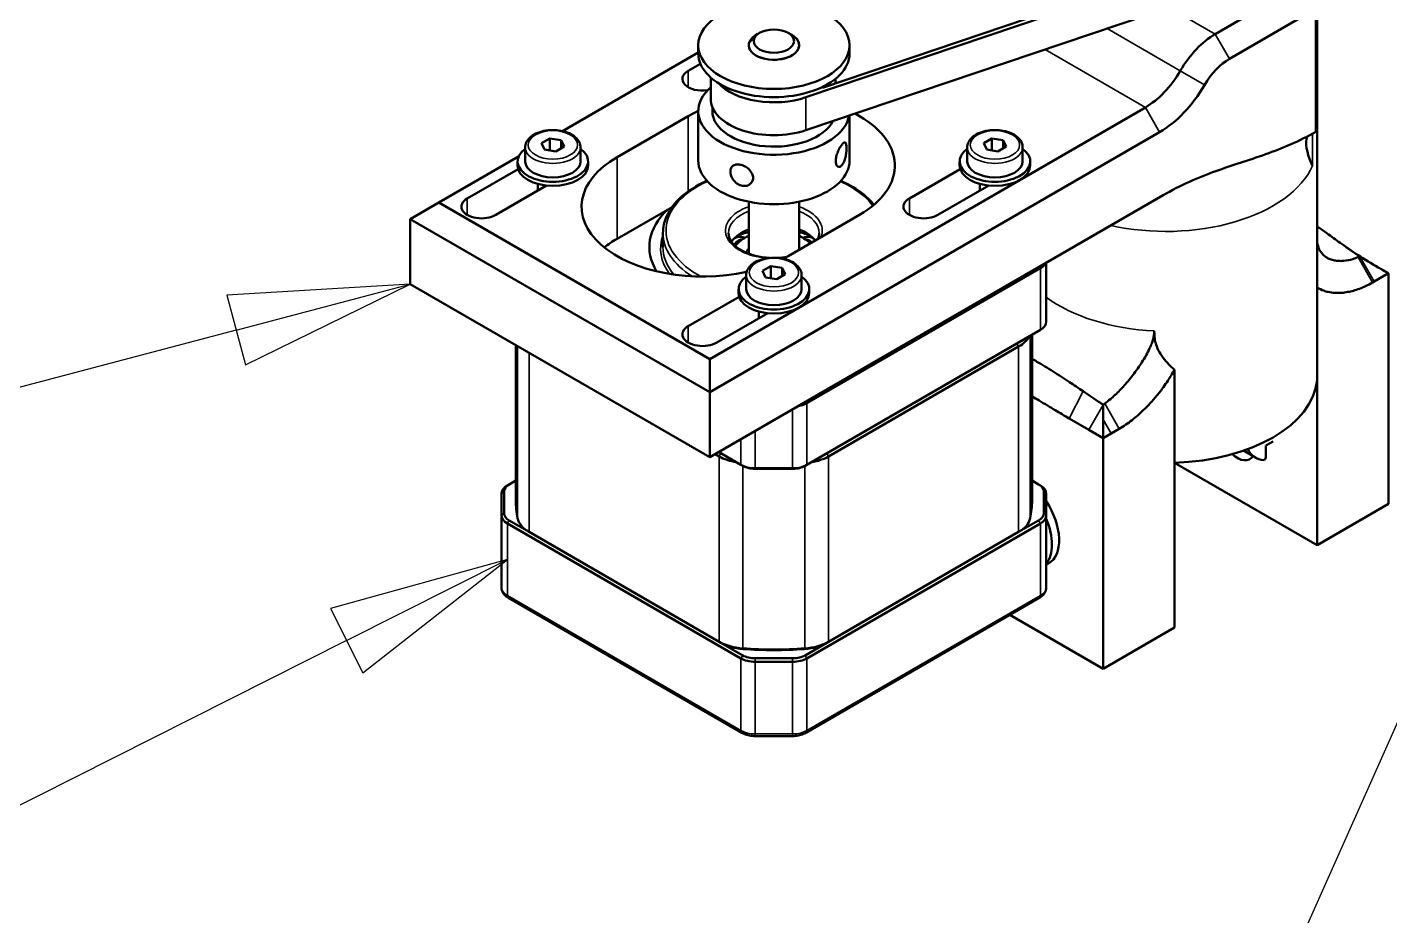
# Model space of a CAD drawing. Header units: millimetres. Extents: x -2829 to 3000, y -2259 to 2421.
# Drawn here: x 2529.4 to 2664.6, y 1055.3 to 1143.3 of the extents above; entities that cross this region are included whole.
import ezdxf

# ---------------------------------------------------------------- set-up
doc = ezdxf.new("R2010")
doc.units = ezdxf.units.MM
doc.header["$LTSCALE"] = 7.142857
for name, color, linetype, lineweight in [('Symbol (ISO)', 7, 'Continuous', 25), ('Visible (ISO)', 7, 'Continuous', 50), ('Visible Narrow (ISO)', 7, 'Continuous', 35)]:
    doc.layers.add(name, color=color, linetype=linetype, lineweight=lineweight)

# ---------------------------------------------------------------- blocks, each defined once
blk = doc.blocks.new('Balloon5')
at = {"layer": 'Symbol (ISO)'}
blk.add_line((374.092, 152.547), (361.919, 125.247), dxfattribs=at)
blk = doc.blocks.new('Balloon8')
at = {"layer": 'Symbol (ISO)'}
for p, q in [((360.789, 152.678), (358.331, 152)), ((358.556, 151.554), (360.789, 152.678)), ((358.78, 151.107), (360.789, 152.678)), ((358.331, 152), (358.78, 151.107)), ((358.556, 151.554), (322.846, 133.572))]:
    blk.add_line(p, q, dxfattribs=at)
at = {"layer": 'Symbol (ISO)', "flags": 128}
blk.add_lwpolyline([(358.78, 151.107), (360.789, 152.678)], dxfattribs=at)
at = {"layer": 'Symbol (ISO)'}
blk.add_solid([(358.78, 151.107), (360.789, 152.678), (358.331, 152), (358.78, 151.107)], dxfattribs=at)
blk = doc.blocks.new('Balloon19')
at = {"layer": 'Symbol (ISO)'}
for p, q in [((359.439, 156.5), (356.895, 156.346)), ((357.022, 155.863), (359.439, 156.5)), ((357.15, 155.379), (359.439, 156.5)), ((356.895, 156.346), (357.15, 155.379)), ((357.022, 155.863), (327.551, 148.09))]:
    blk.add_line(p, q, dxfattribs=at)
at = {"layer": 'Symbol (ISO)', "flags": 128}
blk.add_lwpolyline([(357.15, 155.379), (359.439, 156.5)], dxfattribs=at)
at = {"layer": 'Symbol (ISO)'}
blk.add_solid([(357.15, 155.379), (359.439, 156.5), (356.895, 156.346), (357.15, 155.379)], dxfattribs=at)

msp = doc.modelspace()

# ---------------------------------------------------------------- linework, layer by layer
at = {"layer": 'Visible (ISO)'}
for p, q in [((2651.515, 1151.529), (2606.652, 1136.374)), ((2647.968, 1150.733), (2608.295, 1137.33)), ((2652.576, 1148.622), (2606.652, 1133.108)), ((2657.377, 1148.037), (2657.377, 1118.858)), ((2647.255, 1142.64), (2652.916, 1145.909)), ((2657.227, 1145.131), (2648.67, 1140.191)), ((2657.227, 1145.131), (2657.227, 1132.966)), ((2604.901, 1142.764), (2605.254, 1142.559)), ((2595.987, 1140.801), (2582.519, 1133.026)), ((2595.987, 1140.722), (2595.987, 1141.539)), ((2610.987, 1140.722), (2610.987, 1141.539)), ((2596.199, 1139.699), (2595.001, 1139.008)), ((2597.218, 1138.345), (2597.218, 1136.232)), ((2609.587, 1137.767), (2609.587, 1138.203)), ((2595.987, 1130.108), (2595.987, 1135.007)), ((2597.123, 1110.43), (2640.327, 1135.374)), ((2597.387, 1135.007), (2597.387, 1135.399)), ((2595.001, 1134.517), (2587.93, 1130.434)), ((2610.987, 1130.108), (2610.987, 1134.572)), ((2580.451, 1131.832), (2581.267, 1132.303)), ((2581.267, 1132.303), (2582.383, 1132.131)), ((2581.267, 1131.108), (2581.267, 1132.303)), ((2641.741, 1132.925), (2597.123, 1107.164)), ((2624.292, 1131.832), (2625.108, 1132.303)), ((2625.108, 1132.303), (2626.223, 1132.131)), ((2625.108, 1131.108), (2625.108, 1132.303)), ((2578.816, 1131.414), (2578.816, 1130.026)), ((2580.75, 1131.188), (2580.451, 1131.832)), ((2581.865, 1131.015), (2580.75, 1131.188)), ((2582.682, 1131.487), (2581.865, 1131.015)), ((2582.383, 1132.131), (2582.682, 1131.487)), ((2582.383, 1132.131), (2582.383, 1131.314)), ((2584.316, 1131.414), (2584.316, 1130.026)), ((2622.657, 1131.414), (2622.657, 1130.026)), ((2624.59, 1131.188), (2624.292, 1131.832)), ((2625.706, 1131.015), (2624.59, 1131.188)), ((2626.522, 1131.487), (2625.706, 1131.015)), ((2626.223, 1132.131), (2626.522, 1131.487)), ((2626.223, 1132.131), (2626.223, 1131.314)), ((2628.157, 1131.414), (2628.157, 1130.026)), ((2578.17, 1130.515), (2570.253, 1125.944)), ((2578.066, 1129.618), (2578.066, 1130.026)), ((2585.066, 1129.618), (2585.066, 1130.026)), ((2621.907, 1129.618), (2621.907, 1130.026)), ((2628.907, 1129.618), (2628.907, 1130.026)), ((2578.121, 1129.262), (2573.081, 1126.352)), ((2621.962, 1129.262), (2616.922, 1126.352)), ((2575.909, 1124.719), (2580.949, 1127.629)), ((2580.066, 1127.792), (2580.066, 1127.119)), ((2619.75, 1124.719), (2624.79, 1127.629)), ((2623.907, 1127.792), (2623.907, 1127.119)), ((2570.253, 1125.944), (2567.424, 1124.311)), ((2570.253, 1125.944), (2597.123, 1110.43)), ((2597.123, 1100.714), (2642.077, 1126.669)), ((2600.987, 1126.025), (2600.987, 1120.876)), ((2605.987, 1126.025), (2605.987, 1121.263)), ((2567.424, 1124.311), (2567.424, 1117.86)), ((2597.123, 1107.164), (2567.424, 1124.311)), ((2587.93, 1122.351), (2593.386, 1125.501)), ((2604.901, 1120.636), (2611.972, 1124.719)), ((2592.487, 1122.923), (2592.487, 1121.535)), ((2602.371, 1119.176), (2603.188, 1119.647)), ((2602.67, 1118.532), (2602.371, 1119.176)), ((2603.188, 1119.647), (2604.303, 1119.475)), ((2603.188, 1118.452), (2603.188, 1119.647)), ((2604.602, 1118.831), (2603.785, 1118.36)), ((2604.303, 1119.475), (2604.602, 1118.831)), ((2604.303, 1119.475), (2604.303, 1118.658)), ((2630.498, 1119.983), (2630.498, 1114.134)), ((2664.425, 1118.93), (2663.012, 1118.114)), ((2663.906, 1119.23), (2664.425, 1118.93)), ((2664.425, 1118.93), (2664.425, 1096.068)), ((2567.424, 1117.86), (2597.123, 1100.714)), ((2600.737, 1118.759), (2600.737, 1117.37)), ((2603.785, 1118.36), (2602.67, 1118.532)), ((2606.237, 1118.759), (2606.237, 1117.37)), ((2657.354, 1117.543), (2657.354, 1108.315)), ((2663.012, 1118.114), (2662.853, 1118.022)), ((2600.041, 1116.606), (2595.001, 1113.696)), ((2599.987, 1116.962), (2599.987, 1117.37)), ((2606.987, 1116.962), (2606.987, 1117.37)), ((2597.83, 1112.063), (2602.87, 1114.973)), ((2601.987, 1115.136), (2601.987, 1114.463)), ((2629.912, 1113.317), (2606.759, 1099.95)), ((2629.087, 1096.427), (2629.087, 1112.84)), ((2577.887, 1096.427), (2577.887, 1111.82)), ((2608.913, 1100.785), (2627.758, 1111.665)), ((2597.123, 1107.164), (2597.123, 1110.43)), ((2643.212, 1100.15), (2643.212, 1109.378)), ((2657.354, 1108.315), (2657.354, 1091.985)), ((2597.123, 1107.164), (2597.123, 1100.714)), ((2634.727, 1103.416), (2632.763, 1104.55)), ((2636.141, 1102.6), (2634.727, 1103.416)), ((2636.928, 1103.054), (2636.141, 1102.6)), ((2636.141, 1102.6), (2636.141, 1079.738)), ((2637.713, 1103.508), (2636.928, 1103.054)), ((2600.214, 1099.95), (2598.006, 1101.224)), ((2651.239, 1100.67), (2650.05, 1101.356)), ((2652.27, 1101.853), (2652.984, 1102.265)), ((2652.27, 1100.692), (2652.27, 1101.853)), ((2597.653, 1101.02), (2598.06, 1100.785)), ((2600.391, 1099.848), (2600.214, 1099.95)), ((2606.583, 1099.848), (2606.759, 1099.95)), ((2643.212, 1100.15), (2643.212, 1083.82)), ((2643.212, 1100.15), (2657.354, 1091.985)), ((2605.345, 1099.612), (2601.628, 1099.612)), ((2601.628, 1099.552), (2605.345, 1099.552)), ((2576.725, 1095.15), (2576.725, 1097.296)), ((2577.238, 1098.011), (2577.061, 1097.909)), ((2577.238, 1098.011), (2577.887, 1098.385)), ((2629.087, 1098.385), (2629.735, 1098.011)), ((2629.735, 1098.011), (2629.912, 1097.909)), ((2630.248, 1097.296), (2630.248, 1095.15)), ((2576.475, 1097.092), (2576.475, 1094.946)), ((2630.498, 1094.946), (2630.498, 1097.092)), ((2657.354, 1091.985), (2664.425, 1096.068)), ((2576.475, 1087.802), (2576.475, 1094.946)), ((2630.498, 1094.946), (2630.498, 1087.802)), ((2577.061, 1094.13), (2600.214, 1080.762)), ((2579.215, 1093.294), (2577.238, 1094.436)), ((2598.06, 1082.414), (2579.215, 1093.294)), ((2606.759, 1080.762), (2629.912, 1094.13)), ((2627.758, 1093.294), (2608.913, 1082.414)), ((2629.735, 1094.436), (2627.758, 1093.294)), ((2630.735, 1090.178), (2630.498, 1090.041)), ((2600.317, 1073.389), (2577.164, 1086.756)), ((2629.809, 1086.756), (2606.656, 1073.389)), ((2626.897, 1085.075), (2636.141, 1079.738)), ((2636.141, 1079.738), (2643.212, 1083.82)), ((2598.236, 1082.312), (2598.06, 1082.414)), ((2600.391, 1081.068), (2598.236, 1082.312)), ((2608.737, 1082.312), (2606.583, 1081.068)), ((2608.737, 1082.312), (2608.913, 1082.414)), ((2605.345, 1080.772), (2601.628, 1080.772)), ((2601.628, 1080.424), (2605.345, 1080.424)), ((2605.345, 1073.068), (2601.628, 1073.068))]:
    msp.add_line(p, q, dxfattribs=at)
for centre, radius, start, end in [((2599.774, 1120.82), 1.65, 91.69605, 95.06645), ((2599.774, 1120.82), 1.815, 63.04102, 65.48335), ((2607.199, 1120.82), 1.815, 114.51665, 116.95898), ((2607.199, 1120.82), 1.65, 84.93355, 88.30395)]:
    msp.add_arc(centre, radius, start, end, dxfattribs=at)
for centre, major_axis in [((2603.487, 1141.539), (-7.5, 0)), ((2603.487, 1141.947), (-2, 0))]:
    msp.add_ellipse(centre, major_axis=major_axis, ratio=0.5773503, dxfattribs=at)
for centre, major_axis, start_param, end_param in [((2603.487, 1141.539), (-2.5, 0), 5.3949653, 10.2101761), ((2603.487, 1141.539), (2.5, 0), 2.9996956, 7.0685835), ((2647.255, 1136.925), (3.5, 6.062), 0.7853982, 1.5605915), ((2603.487, 1140.722), (-7.5, 0), 0, 3.1415927), ((2648.67, 1136.108), (-2.5, -4.33), 3.9269908, 4.7021842), ((2596.415, 1138.191), (-2, 0), 5.4977871, 8.0947628), ((2603.487, 1139.498), (-6.268, 0), 0.4875457, 2.1002068), ((2640.327, 1141.09), (3.5, 6.062), 3.9269908, 4.7021842), ((2603.487, 1135.007), (-7.5, 0), 5.7019312, 9.3210823), ((2641.741, 1140.273), (-4.5, -7.794), 0.7853982, 1.5605915), ((2603.487, 1129.618), (-12, 0), 5.3875124, 5.4977871), ((2603.487, 1136.232), (-6.268, 0), 0, 2.1002068), ((2603.487, 1135.007), (-6.1, 0), 0, 2.8564184), ((2603.487, 1129.618), (12, 0), 5.4977871, 7.1189197), ((2581.566, 1130.026), (3.5, 0), 2.4746463, 6.9501317), ((2625.407, 1130.026), (3.5, 0), 2.4746463, 6.9501317), ((2581.566, 1129.618), (3.5, 0), 3.1415927, 6.2831853), ((2581.566, 1130.026), (2.75, 0), 3.1415927, 6.2831853), ((2596.415, 1125.535), (-12, 0), 5.4977871, 8.2265968), ((2603.487, 1130.108), (-7.5, 0), 0, 3.1415927), ((2625.407, 1129.618), (3.5, 0), 3.1415927, 6.2831853), ((2625.407, 1130.026), (2.75, 0), 3.1415927, 6.2831853), ((2574.495, 1125.535), (-2, 0), 5.4977871, 8.6393798), ((2618.336, 1125.535), (-2, 0), 5.4977871, 8.6393798), ((2603.487, 1121.535), (-12.352, 0), 5.737012, 6.6277614), ((2603.487, 1121.126), (-4.5, 0), 5.30142, 5.9179396), ((2603.487, 1119.653), (-6.35, 0), 5.117043, 5.3210534), ((2603.487, 1121.126), (4.5, 0), 0.4218898, 0.9817654), ((2603.487, 1119.653), (-6.35, 0), 4.1037246, 4.3077349), ((2596.415, 1117.452), (12, 0), 2.3561945, 2.5187294), ((2603.487, 1120.718), (-4.15, 0), 5.3589056, 5.8878858), ((2603.487, 1120.718), (-4.15, 0), 3.6587244, 4.0658724), ((2596.415, 1125.535), (12, 0), 5.442661, 5.4977871), ((2603.487, 1117.37), (3.5, 0), 2.4746463, 6.9501317), ((2603.487, 1116.962), (3.5, 0), 3.1415927, 6.2831853), ((2603.487, 1117.37), (2.75, 0), 3.1415927, 6.2831853), ((2596.415, 1112.88), (-2, 0), 5.4977871, 8.6393798), ((2628.498, 1114.134), (2, 0), 5.4977871, 6.2831853), ((2624.93, 1113.298), (4, 0), 5.4977871, 6.0031477), ((2642.377, 1108.797), (15, 0), 4.7680595, 6.2275148), ((2653.869, 1105.226), (-2.63, -4.556), 5.9197105, 6.5608381), ((2600.888, 1102.418), (4, 0), 3.9269908, 4.4323513), ((2601.628, 1100.766), (-2, 0), 0.7853982, 1.5707963), ((2605.345, 1100.766), (-2, 0), 1.5707964, 2.3561945), ((2606.085, 1102.418), (4, 0), 4.9924266, 5.4977871), ((2649.448, 1102.674), (1.25, -2.165), 5.2071563, 6.5733122), ((2652.129, 1100.611), (-0.1, -0.173), 0.2776528, 2.3561945), ((2601.628, 1100.562), (1.75, 0), 3.9269908, 4.7123889), ((2605.345, 1100.562), (1.75, 0), 4.712389, 5.4977871), ((2578.475, 1097.092), (-2, 0), 5.4977871, 6.2831853), ((2578.475, 1097.296), (-1.75, 0), 5.4977871, 6.2831853), ((2628.498, 1097.296), (1.75, 0), 0, 0.7853982), ((2628.498, 1097.092), (2, 0), 0, 0.7853982), ((2603.487, 1096.427), (-25.6, 0), 0, 0.1205931), ((2603.487, 1096.427), (25.6, 0), 6.1625922, 6.2831853), ((2628.235, 1094.509), (2.5, -4.33), 0, 1.6616962), ((2578.475, 1094.946), (-2, 0), 0, 0.7853982), ((2578.475, 1095.15), (-1.75, 0), 0, 0.7853982), ((2582.043, 1094.927), (-4, 0), 0.1205931, 0.7853982), ((2624.93, 1094.927), (4, 0), 5.4977871, 6.1625922), ((2628.498, 1095.15), (1.75, 0), 5.4977871, 6.2831853), ((2628.498, 1094.946), (2, 0), 5.4977871, 6.2831853), ((2627.528, 1094.1), (2.5, -4.33), 0.2118851, 1.3589113), ((2600.888, 1084.047), (-4, 0), 0.7853982, 1.4502033), ((2600.888, 1083.843), (3.75, 0), 3.9269908, 4.5917959), ((2606.085, 1083.843), (3.75, 0), 4.832982, 5.4977871), ((2606.085, 1084.047), (-4, 0), 1.6913894, 2.3561945), ((2601.628, 1081.783), (-1.75, 0), 0.7853982, 1.5707963), ((2603.487, 1096.427), (-25.6, 0), 1.4502033, 1.6913894), ((2603.487, 1096.223), (25.35, 0), 4.5917959, 4.832982), ((2605.345, 1081.783), (-1.75, 0), 1.5707964, 2.3561945), ((2601.628, 1081.579), (2, 0), 3.9269908, 4.7123889), ((2605.345, 1081.579), (2, 0), 4.712389, 5.4977871)]:
    msp.add_ellipse(centre, major_axis=major_axis, ratio=0.5773503, start_param=start_param, end_param=end_param, dxfattribs=at)
msp.add_rational_spline([(2602.072, 1142.764), (2601.601, 1142.491), (2601.012, 1141.743)], [5.75, 5.74999999999, 5.11111111113], degree=2, dxfattribs=at)
for points, knots in [([(2578.816, 1131.414), (2578.816, 1131.586), (2578.857, 1131.756), (2579.012, 1132.085), (2579.132, 1132.242), (2579.448, 1132.536), (2579.653, 1132.669), (2580.121, 1132.891), (2580.387, 1132.978), (2580.946, 1133.096), (2581.24, 1133.126), (2581.826, 1133.131), (2582.119, 1133.104), (2582.679, 1132.996), (2582.946, 1132.915), (2583.429, 1132.699), (2583.646, 1132.565), (2583.996, 1132.252), (2584.133, 1132.073), (2584.282, 1131.729), (2584.316, 1131.572), (2584.316, 1131.414)], [5.4977871, 5.4977871, 5.4977871, 5.4977871, 5.7635815, 5.7635815, 6.053206, 6.053206, 6.3813009, 6.3813009, 6.7200118, 6.7200118, 7.056145, 7.056145, 7.3907044, 7.3907044, 7.7266198, 7.7266198, 8.0652721, 8.0652721, 8.3948717, 8.3948717, 8.6393798, 8.6393798, 8.6393798, 8.6393798]), ([(2622.657, 1131.414), (2622.657, 1131.586), (2622.697, 1131.756), (2622.852, 1132.085), (2622.972, 1132.242), (2623.289, 1132.536), (2623.494, 1132.669), (2623.962, 1132.891), (2624.228, 1132.978), (2624.787, 1133.096), (2625.08, 1133.126), (2625.667, 1133.131), (2625.96, 1133.104), (2626.52, 1132.996), (2626.787, 1132.915), (2627.27, 1132.699), (2627.486, 1132.565), (2627.837, 1132.252), (2627.974, 1132.073), (2628.123, 1131.729), (2628.157, 1131.572), (2628.157, 1131.414)], [5.4977871, 5.4977871, 5.4977871, 5.4977871, 5.7635815, 5.7635815, 6.053206, 6.053206, 6.3813009, 6.3813009, 6.7200118, 6.7200118, 7.056145, 7.056145, 7.3907044, 7.3907044, 7.7266198, 7.7266198, 8.0652721, 8.0652721, 8.3948717, 8.3948717, 8.6393798, 8.6393798, 8.6393798, 8.6393798]), ([(2642.077, 1126.669), (2642.901, 1127.144), (2643.804, 1127.605), (2645.601, 1128.413), (2646.495, 1128.764), (2648.858, 1129.623), (2650.547, 1130.131), (2653.09, 1131.025), (2653.94, 1131.35), (2655.614, 1132.092), (2656.437, 1132.51), (2657.227, 1132.966)], [16.0947495, 16.0947495, 16.0947495, 16.0947495, 16.4440973, 16.4440973, 16.7934451, 16.7934451, 17.4636254, 17.4636254, 17.7987155, 17.7987155, 18.1338056, 18.1338056, 18.1338056, 18.1338056]), ([(2656.903, 1129.579), (2656.902, 1129.581), (2656.901, 1129.583), (2656.46, 1130.505), (2656.179, 1131.543), (2656.314, 1132.318), (2656.34, 1132.412), (2656.378, 1132.496)], [-1.6856019, -1.6856019, -1.6856019, -1.6856019, -1.6836372, -1.6836372, -0.6864618, -0.6864618, -0.5357952, -0.5357952, -0.5357952, -0.5357952]), ([(2610.252, 1131.709), (2610.184, 1131.627), (2610.107, 1131.516), (2609.956, 1131.256), (2609.883, 1131.108), (2609.764, 1130.818), (2609.71, 1130.657), (2609.637, 1130.344), (2609.618, 1130.192), (2609.618, 1130.064), (2609.618, 1129.935), (2609.637, 1129.814), (2609.71, 1129.624), (2609.764, 1129.556), (2609.883, 1129.484), (2609.956, 1129.475), (2610.107, 1129.526), (2610.184, 1129.586), (2610.32, 1129.75), (2610.387, 1129.864), (2610.503, 1130.134), (2610.551, 1130.289), (2610.622, 1130.592), (2610.651, 1130.76), (2610.688, 1131.083), (2610.697, 1131.237), (2610.697, 1131.494), (2610.688, 1131.613), (2610.651, 1131.793), (2610.622, 1131.854), (2610.551, 1131.913), (2610.503, 1131.915), (2610.387, 1131.854), (2610.32, 1131.791), (2610.252, 1131.709)], [0.56616688, 0.56616688, 0.56616688, 0.56616688, 0.61334682, 0.61334682, 0.66052676, 0.66052676, 0.70770797, 0.70770797, 0.75488917, 0.75488917, 0.75488917, 0.80207037, 0.80207037, 0.84925158, 0.84925158, 0.89643152, 0.89643152, 0.94361146, 0.94361146, 0.99079141, 0.99079141, 1.03797135, 1.03797135, 1.08515255, 1.08515255, 1.13233376, 1.13233376, 1.17951496, 1.17951496, 1.22669616, 1.22669616, 1.27387611, 1.27387611, 1.32105605, 1.32105605, 1.32105605, 1.32105605]), ([(2600.25, 1129.672), (2600.108, 1129.711), (2599.959, 1129.73), (2599.69, 1129.713), (2599.569, 1129.676), (2599.381, 1129.564), (2599.3, 1129.481), (2599.194, 1129.272), (2599.168, 1129.146), (2599.168, 1129.017), (2599.168, 1128.889), (2599.194, 1128.741), (2599.3, 1128.448), (2599.381, 1128.302), (2599.569, 1128.052), (2599.69, 1127.931), (2599.959, 1127.74), (2600.108, 1127.67), (2600.392, 1127.591), (2600.545, 1127.578), (2600.832, 1127.616), (2600.964, 1127.667), (2601.175, 1127.806), (2601.268, 1127.904), (2601.392, 1128.134), (2601.423, 1128.266), (2601.423, 1128.523), (2601.392, 1128.665), (2601.268, 1128.937), (2601.175, 1129.069), (2600.964, 1129.291), (2600.832, 1129.397), (2600.545, 1129.568), (2600.392, 1129.633), (2600.25, 1129.672)], [0.56616688, 0.56616688, 0.56616688, 0.56616688, 0.61334682, 0.61334682, 0.66052676, 0.66052676, 0.70770797, 0.70770797, 0.75488917, 0.75488917, 0.75488917, 0.80207037, 0.80207037, 0.84925158, 0.84925158, 0.89643152, 0.89643152, 0.94361146, 0.94361146, 0.99079141, 0.99079141, 1.03797135, 1.03797135, 1.08515255, 1.08515255, 1.13233376, 1.13233376, 1.17951496, 1.17951496, 1.22669616, 1.22669616, 1.27387611, 1.27387611, 1.32105605, 1.32105605, 1.32105605, 1.32105605]), ([(2596.846, 1128.095), (2596.813, 1128.081), (2596.781, 1128.067), (2595.817, 1127.629), (2594.999, 1127.115), (2593.68, 1125.953), (2593.178, 1125.305), (2592.615, 1124.069), (2592.487, 1123.496), (2592.487, 1122.923)], [4.58213828, 4.58213828, 4.58213828, 4.58213828, 4.59324433, 4.59324433, 4.91782123, 4.91782123, 5.24097746, 5.24097746, 5.49778714, 5.49778714, 5.49778714, 5.49778714]), ([(2613.414, 1125.726), (2613.127, 1126.081), (2612.786, 1126.419), (2611.758, 1127.254), (2610.99, 1127.713), (2610.127, 1128.095)], [2.79320885, 2.79320885, 2.79320885, 2.79320885, 2.97410288, 2.97410288, 3.27184335, 3.27184335, 3.27184335, 3.27184335]), ([(2598.987, 1122.923), (2598.987, 1122.644), (2599.075, 1122.363), (2599.425, 1121.844), (2599.663, 1121.608), (2600.261, 1121.193), (2600.615, 1121.013), (2601.408, 1120.721), (2601.848, 1120.609), (2602.578, 1120.498), (2602.855, 1120.472), (2603.133, 1120.459)], [5.4977871, 5.4977871, 5.4977871, 5.4977871, 5.8686553, 5.8686553, 6.1922911, 6.1922911, 6.5012672, 6.5012672, 6.8110682, 6.8110682, 6.9920358, 6.9920358, 6.9920358, 6.9920358]), ([(2659.649, 1121.951), (2659.235, 1122.248), (2658.741, 1122.607), (2658.027, 1123.117), (2657.706, 1123.343), (2657.377, 1123.569)], [-8.49351385, -8.49351385, -8.49351385, -8.49351385, -8.31432864, -8.31432864, -8.18350932, -8.18350932, -8.18350932, -8.18350932]), ([(2599.525, 1121.766), (2599.569, 1121.824), (2599.616, 1121.88), (2599.761, 1122.032), (2599.867, 1122.114), (2600.07, 1122.231), (2600.186, 1122.276), (2600.329, 1122.304), (2600.358, 1122.308), (2600.386, 1122.311)], [0.74382082, 0.74382082, 0.74382082, 0.74382082, 0.76601658, 0.76601658, 0.80919954, 0.80919954, 0.85238249, 0.85238249, 0.86305615, 0.86305615, 0.86305615, 0.86305615]), ([(2600.527, 1122.47), (2600.449, 1122.505), (2600.366, 1122.531), (2600.179, 1122.56), (2600.056, 1122.559), (2599.81, 1122.509), (2599.688, 1122.46), (2599.566, 1122.389), (2599.551, 1122.38), (2599.537, 1122.371)], [-0.94024986, -0.94024986, -0.94024986, -0.94024986, -0.9071267, -0.9071267, -0.86120239, -0.86120239, -0.81527808, -0.81527808, -0.80925877, -0.80925877, -0.80925877, -0.80925877]), ([(2599.59, 1121.702), (2599.623, 1121.743), (2599.657, 1121.782), (2599.78, 1121.909), (2599.876, 1121.983), (2600.009, 1122.059), (2600.051, 1122.08), (2600.094, 1122.098)], [0.678447766, 0.678447766, 0.678447766, 0.678447766, 0.694267126, 0.694267126, 0.733412375, 0.733412375, 0.750342095, 0.750342095, 0.750342095, 0.750342095]), ([(2607.436, 1122.371), (2607.422, 1122.38), (2607.408, 1122.389), (2607.285, 1122.46), (2607.163, 1122.509), (2606.917, 1122.559), (2606.795, 1122.56), (2606.608, 1122.531), (2606.524, 1122.505), (2606.446, 1122.47)], [-0.8212974, -0.8212974, -0.8212974, -0.8212974, -0.81527808, -0.81527808, -0.76935378, -0.76935378, -0.72342947, -0.72342947, -0.69030631, -0.69030631, -0.69030631, -0.69030631]), ([(2607.247, 1121.991), (2607.168, 1122.065), (2607.085, 1122.126), (2606.903, 1122.231), (2606.788, 1122.276), (2606.644, 1122.304), (2606.615, 1122.308), (2606.587, 1122.311)], [-0.843483153, -0.843483153, -0.843483153, -0.843483153, -0.809199535, -0.809199535, -0.766016579, -0.766016579, -0.755342916, -0.755342916, -0.755342916, -0.755342916]), ([(2606.879, 1122.098), (2606.922, 1122.08), (2606.965, 1122.059), (2607.053, 1122.008), (2607.102, 1121.974), (2607.151, 1121.936)], [0.716482655, 0.716482655, 0.716482655, 0.716482655, 0.733412375, 0.733412375, 0.75397293, 0.75397293, 0.75397293, 0.75397293]), ([(2657.378, 1121.939), (2657.403, 1121.79), (2657.438, 1121.649), (2657.515, 1121.426), (2657.557, 1121.326), (2657.738, 1120.981), (2657.933, 1120.759), (2658.216, 1120.547), (2658.295, 1120.496), (2658.38, 1120.449), (2658.496, 1120.386), (2658.625, 1120.33), (2658.894, 1120.242), (2659.034, 1120.209), (2659.322, 1120.165), (2659.465, 1120.154), (2659.738, 1120.15), (2659.868, 1120.155), (2660.285, 1120.194), (2660.592, 1120.254), (2661.082, 1120.401), (2661.26, 1120.464), (2661.44, 1120.538)], [-1.85370054, -1.85370054, -1.85370054, -1.85370054, -1.76617367, -1.76617367, -1.69712996, -1.69712996, -1.51890343, -1.51890343, -1.45875544, -1.45875544, -1.45875544, -1.3772632, -1.3772632, -1.29882206, -1.29882206, -1.22038092, -1.22038092, -1.15687374, -1.15687374, -1.02701663, -1.02701663, -0.95112038, -0.95112038, -0.95112038, -0.95112038]), ([(2661.598, 1120.606), (2661.463, 1120.693), (2661.329, 1120.782), (2660.677, 1121.218), (2660.161, 1121.583), (2659.649, 1121.951)], [0.19993067, 0.19993067, 0.19993067, 0.19993067, 0.25704509, 0.25704509, 0.47772157, 0.47772157, 0.47772157, 0.47772157]), ([(2660.266, 1121.511), (2660.879, 1121.079), (2661.517, 1120.661), (2662.825, 1119.855), (2663.497, 1119.466), (2664.168, 1119.078)], [0, 0, 0, 0, 0.22944445, 0.22944445, 0.46209471, 0.46209471, 0.46209471, 0.46209471]), ([(2600.737, 1118.759), (2600.737, 1118.93), (2600.777, 1119.101), (2600.932, 1119.43), (2601.052, 1119.586), (2601.369, 1119.88), (2601.573, 1120.014), (2602.042, 1120.236), (2602.307, 1120.323), (2602.867, 1120.44), (2603.16, 1120.471), (2603.746, 1120.475), (2604.039, 1120.449), (2604.6, 1120.341), (2604.867, 1120.259), (2605.35, 1120.043), (2605.566, 1119.909), (2605.917, 1119.596), (2606.054, 1119.418), (2606.202, 1119.073), (2606.237, 1118.916), (2606.237, 1118.759)], [5.4977871, 5.4977871, 5.4977871, 5.4977871, 5.7635815, 5.7635815, 6.053206, 6.053206, 6.3813009, 6.3813009, 6.7200118, 6.7200118, 7.056145, 7.056145, 7.3907044, 7.3907044, 7.7266198, 7.7266198, 8.0652721, 8.0652721, 8.3948717, 8.3948717, 8.6393798, 8.6393798, 8.6393798, 8.6393798]), ([(2662.853, 1118.022), (2662.626, 1117.891), (2662.399, 1117.772), (2661.762, 1117.472), (2661.351, 1117.318), (2660.771, 1117.156), (2660.586, 1117.113), (2660.193, 1117.038), (2659.981, 1117.01), (2659.541, 1116.979), (2659.319, 1116.977), (2658.878, 1117.005), (2658.659, 1117.036), (2658.452, 1117.084), (2658.299, 1117.118), (2658.153, 1117.162), (2657.797, 1117.292), (2657.57, 1117.4), (2657.354, 1117.543)], [0.95112038, 0.95112038, 0.95112038, 0.95112038, 1.02701663, 1.02701663, 1.15687374, 1.15687374, 1.22038092, 1.22038092, 1.29882206, 1.29882206, 1.3772632, 1.3772632, 1.45875544, 1.45875544, 1.45875544, 1.51890343, 1.51890343, 1.6148081, 1.6148081, 1.6148081, 1.6148081]), ([(2636.3, 1106.024), (2636.479, 1106.156), (2636.664, 1106.303), (2637.171, 1106.732), (2637.494, 1107.036), (2637.944, 1107.497), (2638.087, 1107.65), (2638.389, 1107.985), (2638.55, 1108.172), (2638.882, 1108.574), (2639.047, 1108.783), (2639.371, 1109.214), (2639.53, 1109.436), (2639.678, 1109.651), (2639.787, 1109.81), (2639.889, 1109.966), (2640.266, 1110.558), (2640.546, 1111.056), (2640.829, 1111.668), (2640.897, 1111.831), (2641.054, 1112.253), (2641.134, 1112.534), (2641.201, 1112.945), (2641.212, 1113.092), (2641.212, 1113.227)], [-2.9816606, -2.9816606, -2.9816606, -2.9816606, -2.9057644, -2.9057644, -2.7759073, -2.7759073, -2.7124001, -2.7124001, -2.6339589, -2.6339589, -2.5555178, -2.5555178, -2.4740256, -2.4740256, -2.4740256, -2.4138776, -2.4138776, -2.235651, -2.235651, -2.1666073, -2.1666073, -2.0426158, -2.0426158, -1.9663905, -1.9663905, -1.9663905, -1.9663905]), ([(2643.212, 1109.378), (2643.022, 1109.539), (2642.838, 1109.71), (2642.248, 1110.313), (2641.869, 1110.8), (2641.367, 1111.803), (2641.277, 1112.22), (2641.229, 1112.704), (2641.222, 1112.812), (2641.215, 1112.982), (2641.214, 1113.045), (2641.212, 1113.147), (2641.212, 1113.187), (2641.212, 1113.227)], [0, 0, 0, 0, 0.08408362, 0.08408362, 0.28580718, 0.28580718, 0.4759521, 0.4759521, 0.53047223, 0.53047223, 0.56199434, 0.56199434, 0.58237218, 0.58237218, 0.58237218, 0.58237218]), ([(2629.087, 1110.449), (2629.252, 1110.357), (2629.414, 1110.265), (2629.571, 1110.174), (2630.07, 1109.885), (2630.623, 1109.553), (2631.732, 1108.856), (2632.287, 1108.494), (2633.22, 1107.873), (2633.734, 1107.525), (2634.161, 1107.235)], [-7.95215986, -7.95215986, -7.95215986, -7.95215986, -7.88575112, -7.88575112, -7.88575112, -7.67515644, -7.67515644, -7.46456685, -7.46456685, -7.28538164, -7.28538164, -7.28538164, -7.28538164]), ([(2643.212, 1109.378), (2642.996, 1108.986), (2642.77, 1108.616), (2642.413, 1108.074), (2642.267, 1107.862), (2642.114, 1107.651), (2641.907, 1107.365), (2641.688, 1107.08), (2641.247, 1106.543), (2641.026, 1106.289), (2640.586, 1105.812), (2640.374, 1105.596), (2639.98, 1105.215), (2639.795, 1105.045), (2639.216, 1104.539), (2638.804, 1104.218), (2638.167, 1103.781), (2637.935, 1103.636), (2637.713, 1103.508)], [2.31797289, 2.31797289, 2.31797289, 2.31797289, 2.41387757, 2.41387757, 2.47402556, 2.47402556, 2.47402556, 2.55551779, 2.55551779, 2.63395894, 2.63395894, 2.71240008, 2.71240008, 2.77590726, 2.77590726, 2.90576437, 2.90576437, 2.98166062, 2.98166062, 2.98166062, 2.98166062]), ([(2632.763, 1104.55), (2632.328, 1104.802), (2631.811, 1105.108), (2630.885, 1105.662), (2630.341, 1105.991), (2629.56, 1106.456), (2629.321, 1106.598), (2629.087, 1106.736)], [7.28538164, 7.28538164, 7.28538164, 7.28538164, 7.46456685, 7.46456685, 7.67515644, 7.67515644, 7.76867504, 7.76867504, 7.76867504, 7.76867504]), ([(2634.161, 1107.235), (2634.733, 1106.847), (2635.301, 1106.458), (2635.957, 1106.027), (2636.049, 1105.968), (2636.141, 1105.908)], [1.75834641, 1.75834641, 1.75834641, 1.75834641, 1.99720719, 1.99720719, 2.03613731, 2.03613731, 2.03613731, 2.03613731]), ([(2577.164, 1086.756), (2577.089, 1086.8), (2577.018, 1086.848), (2576.883, 1086.955), (2576.821, 1087.013), (2576.707, 1087.142), (2576.656, 1087.213), (2576.57, 1087.365), (2576.535, 1087.447), (2576.488, 1087.62), (2576.475, 1087.711), (2576.475, 1087.802)], [6.28318531, 6.28318531, 6.28318531, 6.28318531, 6.44026493, 6.44026493, 6.59734456, 6.59734456, 6.75442418, 6.75442418, 6.91150381, 6.91150381, 7.06858344, 7.06858344, 7.06858344, 7.06858344]), ([(2630.498, 1087.802), (2630.498, 1087.711), (2630.485, 1087.62), (2630.438, 1087.447), (2630.403, 1087.365), (2630.317, 1087.213), (2630.266, 1087.142), (2630.153, 1087.013), (2630.09, 1086.955), (2629.955, 1086.848), (2629.884, 1086.8), (2629.809, 1086.756)], [3.92699085, 3.92699085, 3.92699085, 3.92699085, 4.08407048, 4.08407048, 4.2411501, 4.2411501, 4.39822973, 4.39822973, 4.55530935, 4.55530935, 4.71238898, 4.71238898, 4.71238898, 4.71238898]), ([(2601.628, 1073.068), (2601.534, 1073.068), (2601.441, 1073.073), (2601.255, 1073.09), (2601.163, 1073.102), (2600.982, 1073.136), (2600.893, 1073.158), (2600.719, 1073.209), (2600.635, 1073.238), (2600.471, 1073.307), (2600.392, 1073.346), (2600.317, 1073.389)], [5.49778718, 5.49778718, 5.49778718, 5.49778718, 5.65486681, 5.65486681, 5.81194643, 5.81194643, 5.96902606, 5.96902606, 6.12610568, 6.12610568, 6.28318531, 6.28318531, 6.28318531, 6.28318531]), ([(2606.656, 1073.389), (2606.581, 1073.346), (2606.502, 1073.307), (2606.339, 1073.238), (2606.254, 1073.209), (2606.08, 1073.158), (2605.991, 1073.136), (2605.81, 1073.102), (2605.718, 1073.09), (2605.532, 1073.073), (2605.439, 1073.068), (2605.345, 1073.068)], [4.71238898, 4.71238898, 4.71238898, 4.71238898, 4.86946861, 4.86946861, 5.02654823, 5.02654823, 5.18362785, 5.18362785, 5.34070748, 5.34070748, 5.4977871, 5.4977871, 5.4977871, 5.4977871])]:
    msp.add_open_spline(points, degree=3, knots=knots, dxfattribs=at)
for points in [[(2607.856, 1122.343), (2607.944, 1122.536), (2607.987, 1122.73), (2607.987, 1122.923)], [(2603.84, 1120.459), (2604.15, 1120.473), (2604.457, 1120.505), (2604.755, 1120.554)], [(2661.44, 1120.538), (2661.492, 1120.56), (2661.545, 1120.582), (2661.598, 1120.606)], [(2661.598, 1120.606), (2662.337, 1120.142), (2663.118, 1119.684), (2663.906, 1119.23)], [(2657.377, 1118.858), (2657.377, 1118.42), (2657.371, 1117.977), (2657.354, 1117.543)], [(2636.141, 1105.908), (2636.128, 1105.412), (2636.131, 1104.92), (2636.136, 1104.426)], [(2636.141, 1105.908), (2636.194, 1105.946), (2636.247, 1105.985), (2636.3, 1106.024)], [(2636.136, 1104.426), (2636.143, 1103.794), (2636.141, 1103.169), (2636.141, 1102.6)]]:
    msp.add_open_spline(points, degree=3, dxfattribs=at)
at = {"layer": 'Visible Narrow (ISO)'}
for p, q in [((2643.791, 1139.007), (2636.528, 1143.201)), ((2644.446, 1144.262), (2647.255, 1142.64)), ((2648.67, 1140.191), (2647.255, 1142.64)), ((2640.327, 1135.374), (2630.373, 1141.121)), ((2595.001, 1137.375), (2595.001, 1139.008)), ((2646.195, 1137.596), (2643.791, 1139.007)), ((2606.652, 1136.374), (2606.652, 1133.108)), ((2641.741, 1132.925), (2640.327, 1135.374)), ((2595.001, 1127.058), (2595.001, 1134.517)), ((2656.903, 1132.782), (2656.903, 1129.579)), ((2587.93, 1122.351), (2587.93, 1130.434)), ((2573.081, 1124.719), (2573.081, 1126.352)), ((2616.922, 1124.719), (2616.922, 1126.352)), ((2661.44, 1120.538), (2662.853, 1118.022)), ((2661.598, 1120.606), (2663.012, 1118.114)), ((2629.912, 1119.4), (2606.759, 1106.033)), ((2629.912, 1113.317), (2629.912, 1119.4)), ((2595.001, 1112.063), (2595.001, 1113.696)), ((2628.901, 1094.649), (2628.901, 1112.733)), ((2578.072, 1094.649), (2578.072, 1111.713)), ((2579.215, 1093.294), (2579.215, 1111.053)), ((2627.758, 1111.665), (2627.581, 1111.971)), ((2627.758, 1093.294), (2627.758, 1111.665)), ((2634.161, 1107.235), (2632.763, 1104.55)), ((2605.345, 1099.612), (2605.345, 1105.461)), ((2606.759, 1106.033), (2606.759, 1099.95)), ((2636.141, 1105.908), (2634.727, 1103.416)), ((2637.713, 1103.508), (2636.3, 1106.024)), ((2636.136, 1104.426), (2636.928, 1103.054)), ((2601.628, 1103.315), (2601.628, 1099.612)), ((2600.214, 1099.95), (2600.214, 1102.499)), ((2598.06, 1100.785), (2598.236, 1101.092)), ((2598.06, 1082.414), (2598.06, 1100.785)), ((2608.913, 1100.785), (2608.737, 1101.092)), ((2608.913, 1082.414), (2608.913, 1100.785)), ((2600.407, 1081.755), (2600.407, 1099.839)), ((2601.628, 1099.552), (2601.628, 1099.612)), ((2605.345, 1099.552), (2605.345, 1099.612)), ((2606.566, 1081.755), (2606.566, 1099.839)), ((2576.725, 1097.296), (2576.475, 1097.092)), ((2630.248, 1097.296), (2630.498, 1097.092)), ((2576.725, 1095.15), (2576.475, 1094.946)), ((2630.248, 1095.15), (2630.498, 1094.946)), ((2577.238, 1094.436), (2577.061, 1094.13)), ((2577.061, 1094.13), (2577.061, 1086.985)), ((2629.735, 1094.436), (2629.912, 1094.13)), ((2629.912, 1086.985), (2629.912, 1094.13)), ((2577.061, 1086.985), (2600.214, 1073.618)), ((2606.759, 1073.618), (2629.912, 1086.985)), ((2600.391, 1081.068), (2600.214, 1080.762)), ((2600.437, 1081.694), (2600.407, 1081.755)), ((2606.536, 1081.694), (2606.566, 1081.755)), ((2606.583, 1081.068), (2606.759, 1080.762)), ((2600.214, 1073.618), (2600.214, 1080.762)), ((2601.628, 1080.772), (2601.628, 1080.424)), ((2601.628, 1080.424), (2601.628, 1073.28)), ((2605.345, 1080.772), (2605.345, 1080.424)), ((2605.345, 1073.28), (2605.345, 1080.424)), ((2606.759, 1080.762), (2606.759, 1073.618)), ((2601.628, 1073.28), (2605.345, 1073.28)), ((2601.628, 1073.28), (2601.628, 1073.068)), ((2605.345, 1073.28), (2605.345, 1073.068))]:
    msp.add_line(p, q, dxfattribs=at)
for centre in [(2581.566, 1131.659), (2625.407, 1131.659), (2603.487, 1119.003)]:
    msp.add_ellipse(centre, major_axis=(-2.45, 0), ratio=0.5773503, dxfattribs=at)
for centre, major_axis, start_param, end_param in [((2581.566, 1131.414), (-2.75, 0), 0, 3.1415927), ((2625.407, 1131.414), (-2.75, 0), 0, 3.1415927), ((2642.377, 1131.741), (15, 0), 4.3385077, 6.0309093), ((2603.487, 1123.168), (-10.7, 0), 5.3754384, 7.1134628), ((2603.487, 1123.168), (-10.7, 0), 3.5516278, 4.0493396), ((2603.487, 1123.168), (-4.8, 0), 5.2602158, 7.7144972), ((2603.487, 1123.168), (4.8, 0), 6.0446373, 7.3061548), ((2603.487, 1122.923), (-4.5, 0), 5.30142, 6.2831853), ((2603.487, 1122.923), (4.5, 0), 0, 0.9817654), ((2603.487, 1122.923), (-11, 0), 0, 0.7414918), ((2603.487, 1121.374), (-11.235, 0), 6.0784104, 6.6788793), ((2603.487, 1121.535), (-11, 0), 0, 0.4438706), ((2603.487, 1120.718), (-2.8, 0), 5.8160392, 6.119413), ((2603.487, 1123.168), (-4.8, 0), 1.7102808, 1.8065802), ((2603.487, 1120.718), (2.8, 0), 0.3816617, 0.4671461), ((2629.7, 1119.523), (-0.15, 0.26), 3.9269908, 4.712389), ((2628.498, 1120.217), (2, 0), 5.4977871, 6.0525982), ((2603.487, 1118.759), (-2.75, 0), 0, 3.1415927), ((2642.377, 1121.861), (15, 0), 3.7983772, 4.6346272), ((2605.345, 1106.849), (-2, 0), 1.8013835, 2.3561945), ((2606.547, 1106.155), (-0.15, 0.26), 3.9269908, 4.712389), ((2578.475, 1087.802), (-2, 0), 0, 0.7853982), ((2628.498, 1087.802), (2, 0), 5.4977871, 6.2831853), ((2577.414, 1087.189), (-0.25, -0.433), 5.4977871, 6.2831853), ((2629.559, 1087.189), (0.25, -0.433), 0, 0.7853982), ((2601.628, 1074.434), (2, 0), 3.9269908, 4.7123889), ((2600.567, 1073.822), (-0.25, -0.433), 5.4977871, 6.2831853), ((2605.345, 1074.434), (2, 0), 4.712389, 5.4977871), ((2606.406, 1073.822), (0.25, -0.433), 0, 0.7853982)]:
    msp.add_ellipse(centre, major_axis=major_axis, ratio=0.5773503, start_param=start_param, end_param=end_param, dxfattribs=at)

# ---------------------------------------------------------------- block references
at = {"layer": 'Symbol (ISO)', "xscale": 7.142857142857142, "yscale": 7.142857142857142, "zscale": 7.142857142857142}
for name in ['Balloon19', 'Balloon5', 'Balloon8']:
    msp.add_blockref(name, (0, 0), dxfattribs=at)

doc.saveas('drawing.dxf')
